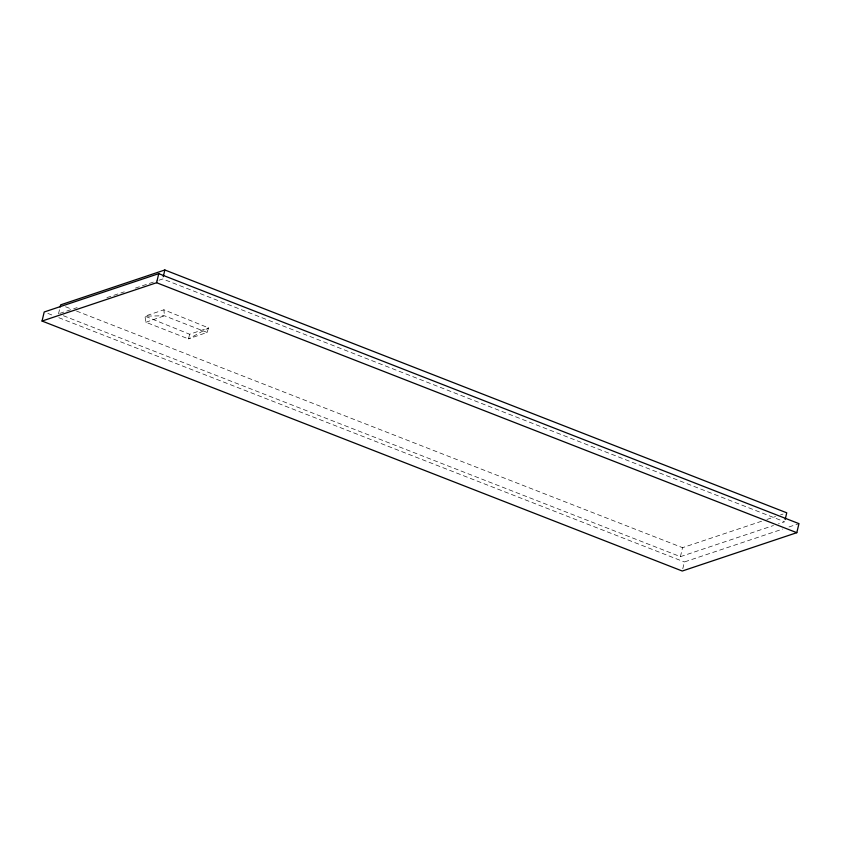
<?xml version="1.0" encoding="UTF-8"?>
<svg xmlns="http://www.w3.org/2000/svg" width="841" height="841" viewBox="0 0 841 841"><rect width="100%" height="100%" fill="white"/><g stroke="black" fill="none" stroke-linecap="round" stroke-linejoin="round"><path stroke-width="0.63" stroke-dasharray="4.21 3.15" d="M58.513 313.83L59.574 309.341M63.401 315.732L680.422 556.658L682.545 547.67L761.935 521.115M682.787 568.747L684.395 561.956L782.761 529.052M189.635 334.245L188.5 338.902L145.871 322.261L144.957 316.142L163.89 309.803L208.579 327.906L207.065 332.416L188.5 338.902L208.579 327.906L189.635 334.245L144.957 316.142L164.437 315.774L207.065 332.416M145.871 322.261L164.437 315.774L163.89 309.803M59.753 313.409L77.12 307.606M106.891 297.64L124.258 291.838M135.422 288.095L157.761 280.631M159.002 280.211L162.723 278.97L784.621 521.798L778.419 523.869M766.897 519.454L775.581 516.553M780.543 514.892L783.024 514.061M680.422 556.658L773.457 525.53M788.984 526.971L798.95 523.638M65.524 306.755L71.632 309.141M76.52 311.054L682.545 547.67M47.853 313.42L52.741 315.322M58.849 317.709L684.395 561.956"/><path stroke-width="1.26" d="M42.05 321.041L44.195 311.99L158.749 273.661L798.95 523.638L796.805 532.689L682.251 571.018L42.05 321.041L156.605 282.723L796.805 532.689M60.11 307.091L60.636 304.852L164.847 269.982L786.745 512.81L785.158 519.549M156.605 282.723L158.749 273.661M163.249 276.721L164.847 269.982"/></g></svg>
